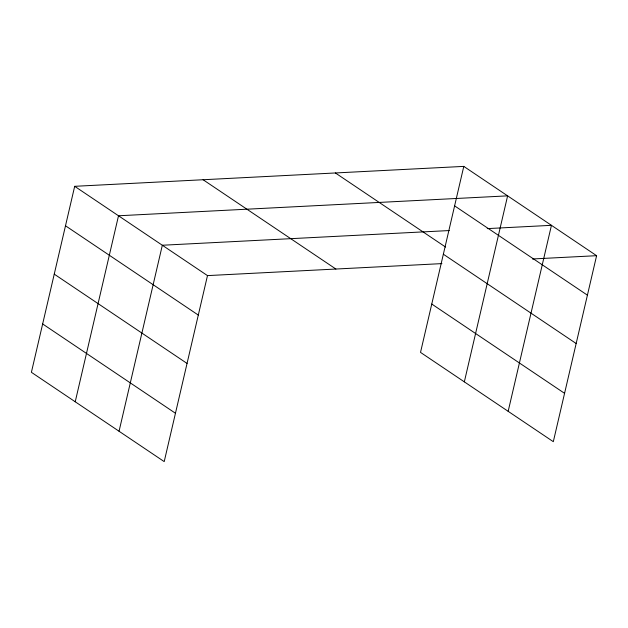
<?xml version="1.0" encoding="UTF-8"?>
<svg xmlns="http://www.w3.org/2000/svg" width="628" height="628" viewBox="0 0 628 628"><rect width="100%" height="100%" fill="white"/><g stroke="black" fill="none" stroke-linecap="round" stroke-linejoin="round"><path stroke-width="0.94" d="M74.685 186.312L31.4 372.31L164.206 461.611L207.483 275.606L74.685 186.312L463.794 166.389L596.6 255.69L553.315 441.688L420.517 352.394L463.794 166.389M75.227 401.779L118.511 215.773L507.62 195.858L464.335 381.863M119.053 431.248L162.33 245.242L449.303 230.554M508.162 411.332L551.447 225.326L487.242 228.616M207.483 275.606L441.924 263.611M532.395 258.979L596.6 255.69M454.609 205.866L587.415 295.16M335.391 172.967L445.613 247.079M443.36 254.222L576.159 343.516M431.766 304.038L564.572 393.34M203.087 179.734L335.894 269.035M65.5 225.782L198.299 315.075M54.243 274.138L187.05 363.431M42.649 323.954L175.455 413.255"/></g></svg>
